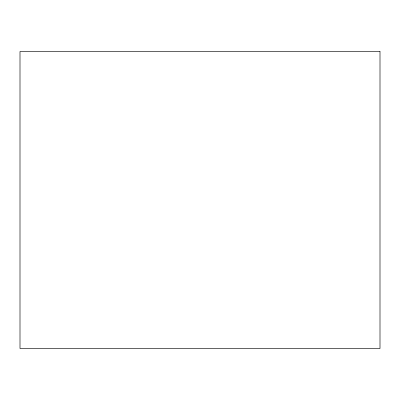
<?xml version="1.0" encoding="UTF-8"?>
<svg xmlns="http://www.w3.org/2000/svg" width="400" height="400" viewBox="0 0 400 400"><rect width="100%" height="100%" fill="white"/><g stroke="black" fill="none" stroke-linecap="round" stroke-linejoin="round"><path stroke-width="0.6" d="M380 51.5L20 51.5L20 348.5L380 348.5L380 51.5"/></g></svg>
